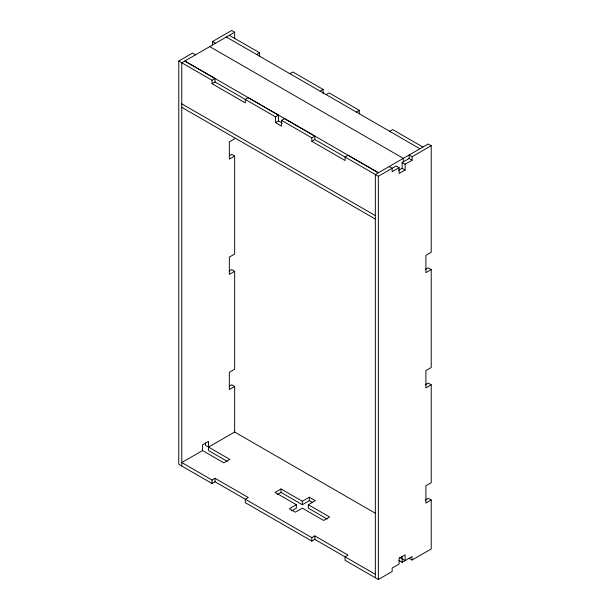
<?xml version="1.0" encoding="UTF-8"?>
<svg xmlns="http://www.w3.org/2000/svg" width="610" height="610" viewBox="0 0 610 610"><rect width="100%" height="100%" fill="white"/><g stroke="black" fill="none" stroke-linecap="round" stroke-linejoin="round"><path stroke-width="0.91" d="M403.317 161.825L403.317 158.364L209.748 46.612M399.664 557.441L405.109 560.582L405.109 554.825L399.123 558.28L399.123 564.044L392.138 568.078L392.138 571.532L378.337 579.5L345.077 560.3L345.077 556.838L348.074 555.115L314.813 535.908L311.817 537.639L215.033 481.763L212.036 483.486L178.776 464.286L178.776 61.031L192.585 53.062L195.574 54.793M212.539 44.995L212.539 41.541L231.663 30.5L234.659 32.231L234.659 38.766M234.659 32.231L181.772 62.761L181.772 466.017M212.036 80.23L215.033 78.507L215.033 81.961L212.036 83.692L212.036 80.23L178.776 61.031M256.604 54.504L259.601 52.773L259.601 56.234M289.864 73.703L292.861 71.98L323.125 89.449L323.125 93.566M234.659 138.805L229.337 141.878L229.337 159.157L234.659 156.084L234.659 254.019L229.337 257.092L229.337 274.37L234.659 271.298L234.659 369.233L229.337 372.306L229.337 389.592L234.659 386.519L234.659 432.025L375.508 513.346M215.033 81.961L275.567 116.914L278.556 115.183L278.556 120.94L282.3 123.106M320.136 91.18L323.125 89.449M275.567 116.914L275.567 122.671L278.556 120.94M281.553 120.368L284.542 118.637L314.813 136.114L314.813 139.568L311.817 141.299L311.817 137.845L281.553 120.368L281.553 126.125L275.567 122.671M326.121 94.634L329.11 92.911L359.381 110.379L359.381 113.841M229.383 155.672L231.663 154.361L234.659 156.084M311.817 137.845L314.813 136.114M356.385 112.11L359.381 110.379M389.645 131.31L392.642 129.587L422.905 147.056M314.813 139.568L378.337 176.244L396.134 165.973L399.123 167.704L399.123 173.461L405.109 170.007L405.109 164.243L412.093 160.209L412.093 156.755L431.224 145.714L431.224 252.288L425.902 255.361L425.902 272.639L431.224 269.574L431.224 367.502L425.902 370.575L425.902 387.861L431.224 384.788L431.224 482.716L425.902 485.789L425.902 503.075L431.224 500.002L431.224 548.97L412.093 560.01L409.104 558.28M398.376 170.434L402.12 168.276L402.12 162.519L409.104 158.486L412.093 160.209M399.123 167.704L392.138 171.73L392.138 168.276L389.149 166.545M229.383 270.886L231.663 269.574L234.659 271.298M425.185 269.597L428.228 267.843L431.224 269.574M229.383 386.107L231.663 384.788L234.659 386.519M205.555 442.906L205.555 445.369L229.833 459.391L223.847 462.845L202.558 450.554L181.772 462.555L212.036 480.032L215.033 478.301L248.293 497.508L245.296 499.232L245.296 502.693L311.817 541.093L314.813 539.37L375.341 574.315M208.544 447.099L234.659 432.025M425.185 384.811L428.228 383.057L431.224 384.788M327.158 519.034L308.325 508.161L308.325 504.706L315.309 500.673L309.323 497.219L302.339 501.252L281.05 488.961L275.064 492.415L296.353 504.706L296.353 508.161L291.694 510.852M277.314 494.58L281.05 492.415L302.339 504.706L309.323 500.673L312.32 502.404M296.353 504.706L289.369 508.74L295.354 512.194L302.339 508.161L323.628 520.452L329.613 516.998L308.325 504.706M425.185 500.032L428.228 498.271L431.224 500.002M398.841 560.422L402.12 562.313L412.093 556.556L412.093 560.01M226.34 37.027L419.947 148.764M431.224 145.714L428.228 143.983L375.341 174.521L375.341 577.769M229.337 35.304L259.601 52.773M212.539 41.541L215.528 43.272M412.093 156.755L409.104 155.024L409.104 158.486M402.12 162.519L405.109 164.243M402.12 168.276L405.109 170.007M215.033 78.507L184.769 61.031L378.375 172.767L348.074 155.314L345.077 157.044L345.077 160.499L311.817 141.299M278.556 115.183L248.293 97.707L245.296 99.438L245.296 102.892L212.036 83.692M181.772 103.852L375.341 215.612M181.772 107.307L375.341 219.066M227.377 461.427L208.544 450.554L208.544 441.343L202.558 444.797L202.558 450.554M402.12 556.389L402.12 562.313M378.337 176.244L378.337 579.5M314.813 535.908L314.813 539.37M311.817 537.639L311.817 541.093M309.323 497.219L309.323 500.673M302.339 501.252L302.339 504.706M281.05 488.961L281.05 492.415M215.033 478.301L215.033 481.763M212.036 480.032L212.036 483.486"/></g></svg>
